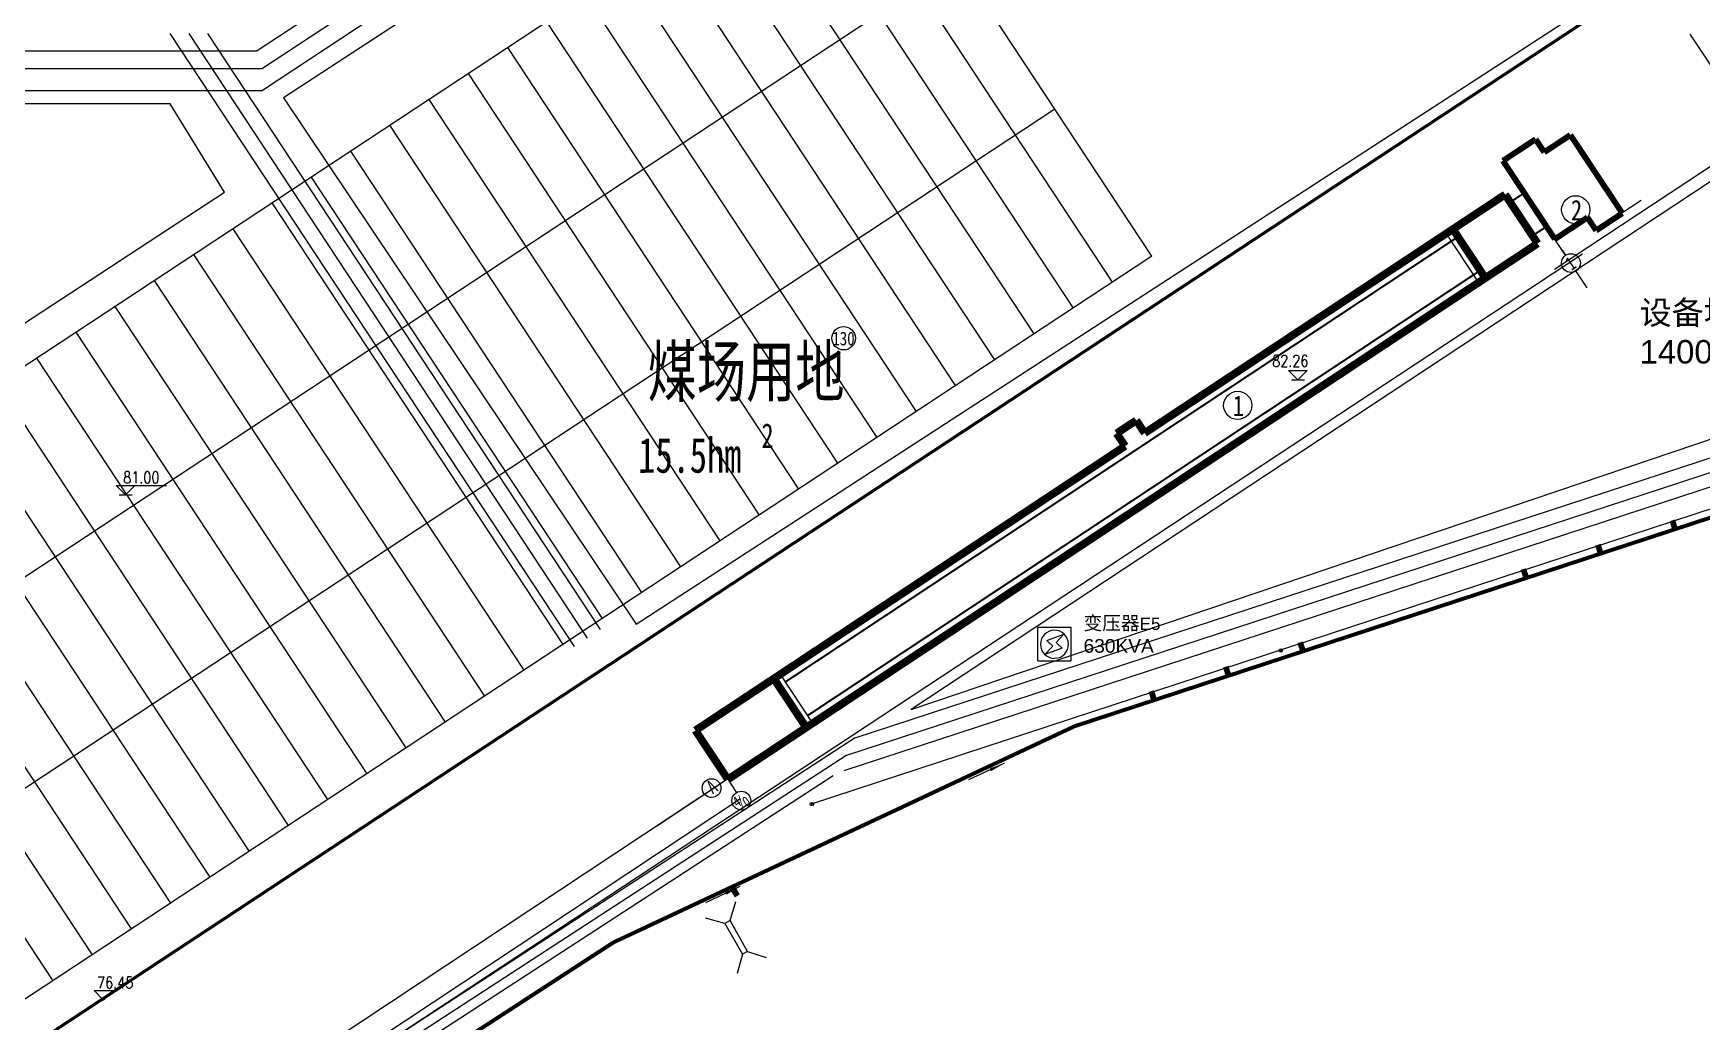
# Model space of a CAD drawing. Extents: x 532522 to 2902776, y -101917278 to 111238625.
# Drawn here: x 2901672.2 to 2902098.2, y 2548591.9 to 2548844.2 of the extents above; entities that cross this region are included whole.
import ezdxf
from ezdxf.enums import TextEntityAlignment as Align

# ---------------------------------------------------------------- set-up
doc = ezdxf.new("R2010")
doc.units = 0
doc.header["$LTSCALE"] = 1000
doc.header["$MEASUREMENT"] = 0
for name, pattern in [('CEN01', [82, 80, -1, 0, -1]), ('DASH', [0.35, 0.25, -0.1]), ('DASHDOT', [1, 0.5, -0.25, 0, -0.25]), ('DASHED', [19.05, 12.7, -6.35]), ('DASHED2', [9.525, 6.35, -3.175]), ('X5', [3, 2, -1])]:
    doc.linetypes.add(name, pattern=pattern)
doc.layers.get('0').update_dxf_attribs({"linetype": 'CONTINUOUS'})
for name, color, linetype in [('#1力能', 7, 'CONTINUOUS'), ('1', 7, 'CONTINUOUS'), ('15', 7, 'CONTINUOUS'), ('8', 7, 'CONTINUOUS'), ('DLSS', 4, 'CONTINUOUS'), ('NEW围墙', 6, 'CONTINUOUS'), ('NEW字', 2, 'CONTINUOUS'), ('NEW道路', 4, 'CONTINUOUS'), ('PUB_DIM', 3, 'CONTINUOUS'), ('施工临建布置', 7, 'CONTINUOUS'), ('道路', 5, 'CONTINUOUS'), ('铁路线', 7, 'CONTINUOUS'), ('高压线', 80, 'CONTINUOUS')]:
    doc.layers.add(name, color=color, linetype=linetype)
doc.styles.add('DIM_FONT', font='SIMPLEX.shx', dxfattribs={"width": 0.8})
doc.styles.add('GEDITXT', font='', dxfattribs={"height": 0.2})
doc.styles.add('HZ1', font='', dxfattribs={"width": 0.72})
doc.styles.get("Standard").update_dxf_attribs({"font": '', "width": 1.1})
doc.styles.get('GEDITXT').set_extended_font_data('SimSun')
doc.styles.get('HZ1').set_extended_font_data('SimSun')
doc.styles.get('Standard').set_extended_font_data('SimSun')

# ---------------------------------------------------------------- blocks, each defined once
blk = doc.blocks.new('_ARROW')
blk.add_solid([(0, 0), (-1, 0.1), (-1, -0.1)])

msp = doc.modelspace()

# ---------------------------------------------------------------- linework, layer by layer
at = {"layer": '#1力能', "color": 1, "linetype": 'Continuous'}
for p, q in [((2901937.16, 2548692.45), (2901928.67, 2548692.45)), ((2901928.67, 2548683.96), (2901928.67, 2548692.45)), ((2901930.95, 2548689.16), (2901935.34, 2548690.83)), ((2901930.95, 2548689.16), (2901932.49, 2548687.75)), ((2901935.34, 2548690.83), (2901933.33, 2548688.66)), ((2901937.16, 2548683.96), (2901937.16, 2548692.45)), ((2901932.49, 2548687.75), (2901930.48, 2548685.57)), ((2901934.87, 2548687.24), (2901930.48, 2548685.57)), ((2901934.87, 2548687.24), (2901933.33, 2548688.66)), ((2901928.67, 2548683.96), (2901937.16, 2548683.96))]:
    msp.add_line(p, q, dxfattribs=at)
msp.add_arc((2901932.91, 2548688.2), 3.58, 271.9749, 270, dxfattribs=at)
at = {"layer": '1', "color": 7, "linetype": 'Continuous'}
for p, q in [((2901883.46, 2548899.96), (2901592.92, 2548708.42)), ((2901957.77, 2548787.25), (2901883.46, 2548899.96)), ((2901947.75, 2548780.64), (2901873.45, 2548893.36)), ((2901937.73, 2548774.04), (2901863.43, 2548886.75)), ((2901927.71, 2548767.44), (2901853.41, 2548880.15)), ((2901917.69, 2548760.83), (2901843.39, 2548873.54)), ((2901907.67, 2548754.23), (2901833.37, 2548866.94)), ((2901908.23, 2548862.39), (2901617.69, 2548670.85)), ((2901897.66, 2548747.62), (2901823.35, 2548860.33)), ((2901887.64, 2548741.02), (2901813.33, 2548853.73)), ((2901877.62, 2548734.41), (2901803.31, 2548847.12)), ((2901867.6, 2548727.81), (2901793.3, 2548840.52)), ((2901857.58, 2548721.2), (2901783.28, 2548833.91)), ((2901847.56, 2548714.6), (2901773.26, 2548827.31)), ((2901933, 2548824.82), (2901642.45, 2548633.28)), ((2901837.54, 2548707.99), (2901763.24, 2548820.7)), ((2901827.52, 2548701.39), (2901753.22, 2548814.1)), ((2901817.5, 2548694.78), (2901743.2, 2548807.49)), ((2901807.49, 2548688.18), (2901733.18, 2548800.89)), ((2901797.47, 2548681.57), (2901723.16, 2548794.29)), ((2901957.77, 2548787.25), (2901667.22, 2548595.71)), ((2901787.45, 2548674.97), (2901713.14, 2548787.68)), ((2901777.43, 2548668.36), (2901703.13, 2548781.08)), ((2901767.41, 2548661.76), (2901693.11, 2548774.47)), ((2901757.39, 2548655.15), (2901683.09, 2548767.87)), ((2901747.37, 2548648.55), (2901673.07, 2548761.26)), ((2901737.35, 2548641.94), (2901663.05, 2548754.66)), ((2901727.34, 2548635.34), (2901653.03, 2548748.05)), ((2901717.32, 2548628.74), (2901643.01, 2548741.45)), ((2901707.3, 2548622.13), (2901632.99, 2548734.84)), ((2901697.28, 2548615.53), (2901622.98, 2548728.24)), ((2901687.26, 2548608.92), (2901612.96, 2548721.63)), ((2901677.24, 2548602.32), (2901602.94, 2548715.03))]:
    msp.add_line(p, q, dxfattribs=at)
at = {"layer": '1', "color": 7, "linetype": 'DASH', "ltscale": 5000}
for p, q in [((2901707.05, 2548844.16), (2901810.26, 2548687.61)), ((2901711.85, 2548844.16), (2901813.6, 2548689.81)), ((2901716.64, 2548844.16), (2901816.94, 2548692.01))]:
    msp.add_line(p, q, dxfattribs=at)
at = {"layer": '1', "color": 7, "linetype": 'Continuous', "extrusion": (0.000184419, -0.049437, 0.998777)}
for p, q in [((2902060.61, 2548783.95, 0.32), (2902150.84, 2548843.65, 3.26)), ((2902095.18, 2548843.98, 2.91), (2902100.42, 2548836.05, 2.89)), ((2901639.53, 2548514.93, -12.92), (2901849.44, 2548653.82, -6.08)), ((2901717.17, 2548559.11, -10.74), (2901852.75, 2548648.82, -6.33))]:
    msp.add_line(p, q, dxfattribs=at)
at = {"layer": '1', "linetype": 'Continuous'}
msp.add_line((2901499.82, 2548835.16), (2901730.66, 2548835.16), dxfattribs=at)
at = {"layer": '1', "color": 6, "linetype": 'Continuous'}
msp.add_lwpolyline([(2902168.51, 2548851.3), (2901896.32, 2548671.52), (2901896.32, 2548671.52), (2902214.47, 2548779.12)], close=True, dxfattribs=at)
at = {"layer": '1', "color": 1, "linetype": 'Continuous', "extrusion": (0.000184419, -0.049437, 0.998777), "const_width": 1, "elevation": -125468.16}
for points in [[(2911425.31, 2534720.86), (2911729.27, 2534819.44)], [(2911130.56, 2534551.89), (2911307.37, 2534666.06)]]:
    msp.add_lwpolyline(points, dxfattribs=at)
at = {"layer": '1', "color": 3, "linetype": 'Continuous', "extrusion": (0.000184419, -0.049437, 0.998777), "const_width": 1.5, "elevation": -125468.16, "flags": 128}
for points in [[(2911578.11, 2534772.89), (2911578.81, 2534770.72)], [(2911559.08, 2534766.74), (2911559.78, 2534764.56)], [(2911540.05, 2534760.58), (2911540.76, 2534758.4)], [(2911482.97, 2534742.1), (2911483.67, 2534739.92)], [(2911463.94, 2534735.94), (2911464.64, 2534733.76)], [(2911444.91, 2534729.78), (2911445.62, 2534727.6)], [(2911337.79, 2534679.9), (2911339.03, 2534677.82)]]:
    msp.add_lwpolyline(points, dxfattribs=at)
at = {"layer": '15', "color": 7, "extrusion": (0.000184419, -0.049437, 0.998777)}
for centre, radius in [((2911553.75, 2534852.39, -125468.08), 3.6), ((2911552.48, 2534838.77, -125468.11), 2.4), ((2911467.26, 2534802.72, -125468.08), 3.6), ((2911332.55, 2534705.39, -125468.11), 2.4), ((2911340.13, 2534702.17, -125468.11), 2.4)]:
    msp.add_circle(centre, radius, dxfattribs=at)
at = {"layer": '15', "color": 3, "extrusion": (0.000184419, -0.049437, 0.998777)}
msp.add_circle((2911366.69, 2534820.25, -125468.17), 3, dxfattribs=at)
at = {"layer": 'DLSS', "linetype": 'Continuous', "extrusion": (0.000184419, -0.049437, 0.998777)}
for p, q in [((2901850.08, 2548617.69, -89.5), (2901851.55, 2548622.58, -89.26)), ((2901850.08, 2548617.69, -89.5), (2901851.55, 2548622.58, -89.26)), ((2901848.77, 2548616.93, -89.54), (2901843.83, 2548618.27, -89.47)), ((2901848.77, 2548616.93, -89.54), (2901843.83, 2548618.27, -89.47)), ((2901850.08, 2548617.69, -89.5), (2901848.77, 2548616.93, -89.54)), ((2901850.08, 2548617.69, -89.5), (2901848.77, 2548616.93, -89.54)), ((2901853.26, 2548609.08, -89.93), (2901851.91, 2548604.14, -90.17)), ((2901853.26, 2548609.08, -89.93), (2901851.91, 2548604.14, -90.17)), ((2901854.49, 2548609.75, -89.89), (2901853.26, 2548609.08, -89.93)), ((2901854.49, 2548609.75, -89.89), (2901853.26, 2548609.08, -89.93)), ((2901854.49, 2548609.75, -89.89), (2901859.28, 2548608.21, -89.97)), ((2901854.49, 2548609.75, -89.89), (2901859.28, 2548608.21, -89.97))]:
    msp.add_line(p, q, dxfattribs=at)
at = {"layer": 'DLSS', "linetype": 'X5', "extrusion": (0.000184419, -0.049437, 0.998777)}
for p, q in [((2901848.77, 2548616.93, -89.54), (2901853.26, 2548609.08, -89.93)), ((2901848.77, 2548616.93, -89.54), (2901853.26, 2548609.08, -89.93)), ((2901854.49, 2548609.75, -89.89), (2901850.08, 2548617.69, -89.5)), ((2901854.49, 2548609.75, -89.89), (2901850.08, 2548617.69, -89.5))]:
    msp.add_line(p, q, dxfattribs=at)
at = {"layer": 'NEW围墙', "color": 1, "linetype": 'Continuous', "extrusion": (0.000184419, -0.049437, 0.998777), "const_width": 1, "elevation": -125468.16, "flags": 128}
msp.add_lwpolyline([(2911307.37, 2534666.06), (2911425.31, 2534720.86)], dxfattribs=at)
at = {"layer": 'NEW字', "color": 7, "extrusion": (0.000184419, -0.049437, 0.998777)}
for p, q in [((2901992.64, 2548758.14, -1.22), (2901997.44, 2548758.14, -1.22)), ((2901995.04, 2548755.74, -1.34), (2901992.64, 2548758.14, -1.22)), ((2901997.44, 2548758.14, -1.22), (2901995.04, 2548755.74, -1.34)), ((2901993.43, 2548755.74, -1.34), (2901996.76, 2548755.74, -1.34)), ((2901687.67, 2548599.79, 0.12), (2901692.47, 2548599.79, 0.12)), ((2901690.07, 2548597.4), (2901687.67, 2548599.79, 0.12)), ((2901692.47, 2548599.79, 0.12), (2901690.07, 2548597.4))]:
    msp.add_line(p, q, dxfattribs=at)
at = {"layer": 'NEW字', "extrusion": (0.000184419, -0.049437, 0.998777)}
for p, q in [((2901693.3, 2548728.75, -2.62), (2901698.1, 2548728.75, -2.62)), ((2901695.7, 2548726.35, -2.74), (2901693.3, 2548728.75, -2.62)), ((2901695.7, 2548728.75, -2.62), (2901706.17, 2548728.75, -2.62)), ((2901698.1, 2548728.75, -2.62), (2901695.7, 2548726.35, -2.74)), ((2901694.09, 2548726.35, -2.74), (2901697.42, 2548726.35, -2.74))]:
    msp.add_line(p, q, dxfattribs=at)
at = {"layer": 'NEW道路', "color": 4, "linetype": 'Continuous', "ltscale": 2}
for p, q in [((2901914.5, 2548956.35), (2901730.66, 2548835.16)), ((2901914.5, 2548950.8), (2901730.66, 2548829.6))]:
    msp.add_line(p, q, dxfattribs=at)
at = {"layer": 'NEW道路', "color": 4, "linetype": 'DASHDOT', "lineweight": 60, "ltscale": 10}
msp.add_line((2901598.12, 2548537.25), (2902140.02, 2548894.49), dxfattribs=at)
at = {"layer": 'NEW道路', "color": 4, "linetype": 'DASHDOT'}
msp.add_line((2901650.25, 2548512.7), (2902169.18, 2548854.8), dxfattribs=at)
at = {"layer": 'NEW道路', "color": 4, "linetype": 'Continuous', "extrusion": (0.000184419, -0.049437, 0.998777)}
msp.add_line((2901280.42, 2548829.6), (2901730.66, 2548829.6), dxfattribs=at)
at = {"layer": 'PUB_DIM', "color": 2, "linetype": 'Continuous', "extrusion": (0.000184419, -0.049437, 0.998777), "elevation": -125468.16, "flags": 128}
for points in [[(2911407.38, 2534711.45), (2911398.15, 2534707.27)], [(2911339.71, 2534680.18), (2911330.91, 2534676.11)]]:
    msp.add_lwpolyline(points, dxfattribs=at)
at = {"layer": '施工临建布置', "color": 6, "linetype": 'Continuous', "flags": 128}
msp.add_lwpolyline([(2902135.52, 2548894.04), (2902098.71, 2548948.98), (2901921.74, 2548948.88), (2901736.07, 2548827.71), (2901826.13, 2548693.34)], close=True, dxfattribs=at)
at = {"layer": '施工临建布置', "color": 6, "linetype": 'Continuous'}
msp.add_lwpolyline([(2901707.12, 2548826.21), (2901502.17, 2548826.21), (2901578.99, 2548710.7), (2901720.97, 2548803.63)], close=True, dxfattribs=at)
at = {"layer": '道路', "color": 4, "linetype": 'DASHDOT', "ltscale": 5}
for p in [(2901916.91, 2548963.34), (2901384.12, 2548839.66)]:
    msp.add_line(p, (2901729.31, 2548839.66), dxfattribs=at)
at = {"layer": '道路', "color": 4, "linetype": 'DASH', "extrusion": (0.000184419, -0.049437, 0.998777)}
for q in [(2902223.5, 2548772.4), (2901651.7, 2548511.55, -13.36)]:
    msp.add_line((2901879.87, 2548659.91, -6.06), q, dxfattribs=at)
at = {"layer": '道路', "color": 4, "linetype": 'Continuous', "extrusion": (0.000184419, -0.049437, 0.998777)}
for p, q in [((2901879.2, 2548656.01, -6.26), (2902214.38, 2548765.74, -0.89)), ((2901882.04, 2548664.3, -5.85), (2902199.11, 2548768.1, -0.77)), ((2901882.04, 2548664.3, -5.85), (2901650.36, 2548513.66, -13.26)), ((2901876.39, 2548654.66, -6.32), (2901653.03, 2548509.43, -13.47))]:
    msp.add_line(p, q, dxfattribs=at)
at = {"layer": '铁路线', "color": 7, "linetype": 'Continuous', "extrusion": (0.000184419, -0.049437, 0.998777)}
for p, q in [((2902077.82, 2548798.33, 1.03), (2902082.7, 2548801.56, 1.19)), ((2902041.19, 2548780.68, 0.16), (2902032.9, 2548793.17, 0.78)), ((2902063.36, 2548787.58, 0.5), (2902060.61, 2548791.73, 0.71)), ((2901871.12, 2548668.16, -5.38), (2901862.83, 2548680.65, -4.76)), ((2901849.44, 2548653.82, -6.08), (2901851.67, 2548650.45, -6.25))]:
    msp.add_line(p, q, dxfattribs=at)
at = {"layer": '铁路线', "color": 1, "linetype": 'Continuous', "extrusion": (0.000184419, -0.049437, 0.998777)}
for p, q in [((2902062.54, 2548788.82, 0.56), (2902063.36, 2548787.58, 0.5)), ((2902068.89, 2548779.24, 0.09), (2902066.01, 2548783.58, 0.3)), ((2901831.34, 2548641.84, -6.67), (2901846.8, 2548652.07, -6.17))]:
    msp.add_line(p, q, dxfattribs=at)
at = {"layer": '铁路线', "color": 7, "linetype": 'Continuous', "extrusion": (0.000184419, -0.049437, 0.998777), "elevation": -125467.89, "flags": 128}
for points, const_width in [([(2911535.22, 2534864.98), (2911543.57, 2534870.47)], 1.5), ([(2911543.57, 2534870.47), (2911545.77, 2534867.13)], 1.5), ([(2911545.77, 2534867.13), (2911552.46, 2534871.52)], 1.5), ([(2911552.46, 2534871.52), (2911565.64, 2534851.47)], 1.5), ([(2911535.22, 2534864.98), (2911548.4, 2534844.92)], 1.5), ([(2911443.48, 2534795.73), (2911535.74, 2534856.35)], 2), ([(2911543.98, 2534843.82), (2911535.74, 2534856.35)], 2), ([(2911548.4, 2534844.92), (2911556.75, 2534850.42)], 1.5), ([(2911556.75, 2534850.42), (2911558.95, 2534847.07)], 1.5), ([(2911558.95, 2534847.07), (2911565.64, 2534851.47)], 1.5), ([(2911336.72, 2534707.63), (2911543.98, 2534843.82)], 2), ([(2911530.61, 2534835.03), (2911522.37, 2534847.57)], 2), ([(2911436.32, 2534795.69), (2911441.34, 2534798.99)], 2), ([(2911443.48, 2534795.73), (2911441.34, 2534798.99)], 2), ([(2911438.46, 2534792.43), (2911436.32, 2534795.69)], 2), ([(2911328.48, 2534720.16), (2911438.46, 2534792.43)], 2), ([(2911356.78, 2534720.81), (2911348.54, 2534733.34)], 2), ([(2911336.72, 2534707.63), (2911328.48, 2534720.16)], 2)]:
    msp.add_lwpolyline(points, dxfattribs=dict(at, const_width=const_width))
at = {"layer": '铁路线', "color": 1, "linetype": 'DASHED', "extrusion": (0.000184419, -0.049437, 0.998777), "const_width": 0.5, "elevation": -125467.89, "flags": 128}
for points in [[(2911537.03, 2534854.39), (2911540.63, 2534856.75)], [(2911542.69, 2534845.78), (2911546.28, 2534848.14)]]:
    msp.add_lwpolyline(points, dxfattribs=at)
at = {"layer": '铁路线', "color": 7, "linetype": 'DASHED', "extrusion": (0.000184419, -0.049437, 0.998777), "const_width": 0.5, "elevation": -125467.89, "flags": 128}
for points in [[(2911351.5, 2534732.48), (2911523.66, 2534845.6)], [(2911357.16, 2534723.87), (2911529.32, 2534836.99)]]:
    msp.add_lwpolyline(points, dxfattribs=at)
at = {"layer": '高压线', "color": 5, "linetype": 'Continuous', "extrusion": (0.000184419, -0.049437, 0.998777)}
msp.add_line((2901870.87, 2548647.5, -6.67), (2902221.56, 2548762.54, -1.05), dxfattribs=at)
for centre, radius in [((2911478.01, 2534740.01, -125468.16), 0.45), ((2911478.01, 2534740.01, -125468.16), 0.15), ((2911358.13, 2534701.21, -125468.16), 0.45), ((2911358.13, 2534701.21, -125468.16), 0.15)]:
    msp.add_circle(centre, radius, dxfattribs=at)

# ---------------------------------------------------------------- block references
at = {"layer": 'PUB_DIM', "color": 2, "linetype": 'Continuous', "extrusion": (0.000184419, -0.049437, 0.998777), "xscale": 4, "yscale": 4, "zscale": 4}
for p, rotation in [((2911407.38, 2534711.45, -125468.16), 24.37386758492719), ((2911339.71, 2534680.18, -125468.16), 24.85746271092719)]:
    msp.add_blockref('_ARROW', p, dxfattribs=dict(at, rotation=rotation))

# ---------------------------------------------------------------- texts
at = {"layer": '#1力能', "color": 6, "linetype": 'CEN01', "lineweight": 35, "insert": (2901940.34, 2548695.38), "char_height": 3.4986, "width": 21.3448, "attachment_point": 1}
msp.add_mtext('{\\fKaiTi_GB2312|b0|i0|c134|p49;\\C1;变压器\\fArial|b0|i0|c0|p34;\\H0.8929x;E5\\P\\H1.12x;630KVA}', dxfattribs=at)
at = {"layer": '15', "color": 7, "linetype": 'Continuous', "extrusion": (0.000184419, -0.049437, 0.998777), "style": 'GEDITXT', "width": 0.799859}
for s, height, rotation, p in [('2', 5.25, 359.7865, (2911552.53, 2534854.91, -125468.17)), ('1', 3.5, 33.7865, (2911550.61, 2534839.64, -125468.17)), ('1', 5.25, 359.7865, (2911466.03, 2534805.24, -125468.17)), ('A', 3.5, 33.7865, (2911330.88, 2534706.67, -125468.17)), ('4', 2.8, 33.7865, (2911337.55, 2534702.6, -125468.16)), ('/', 2.8, 33.7865, (2911338.51, 2534702.69, -125468.16)), ('0', 2.8, 33.7865, (2911340, 2534702.68, -125468.16))]:
    msp.add_text(s, height=height, rotation=rotation, dxfattribs=at).set_placement(p, align=Align.TOP_LEFT)
at = {"layer": '15', "color": 3, "linetype": 'Continuous', "extrusion": (0.000184419, -0.049437, 0.998777), "style": 'GEDITXT', "width": 0.799859}
msp.add_text('130', height=3.5, rotation=359.7865, dxfattribs=at).set_placement((2911363.81, 2534821.94, -125468.17), align=Align.TOP_LEFT)
at = {"layer": '8', "color": 1, "linetype": 'Continuous', "extrusion": (0.000184419, -0.049437, 0.998777), "style": 'HZ1', "width": 0.72}
for s, height, p in [('煤场用地', 12.8, (2911316.6, 2534805.52, -125468.16)), ('2', 6.27, (2911345.63, 2534796.09, -125391.81)), ('15.5hm', 8.96, (2911314.13, 2534789.82, -125391.82))]:
    msp.add_text(s, height=height, rotation=359.8866, dxfattribs=at).set_placement(p)
at = {"layer": 'NEW字', "color": 7, "extrusion": (0.000184419, -0.049437, 0.998777), "style": 'DIM_FONT', "width": 0.8}
for s, p in [('82.26', (2911480.73, 2534814.02, -125468.16)), ('76.45', (2911180.1, 2534656.71, -125459.05))]:
    msp.add_text(s, height=3, rotation=359.7866, dxfattribs=at).set_placement(p, align=Align.MIDDLE)
at = {"layer": 'NEW字', "extrusion": (0.000184419, -0.049437, 0.998777), "style": 'DIM_FONT', "width": 0.8}
msp.add_text('81.00', height=3, rotation=359.7866, dxfattribs=at).set_placement((2911187.24, 2534785.35, -125468.16), align=Align.MIDDLE)
at = {"layer": '施工临建布置', "color": 6, "linetype": 'DASHED2', "insert": (2902082.32, 2548775.88, 0.17), "char_height": 6, "width": 57.5743, "attachment_point": 1}
msp.add_mtext('{\\fKaiTi_GB2312|b0|i0|c134|p49;设备堆放场一\\fArial|b0|i0|c0|p32;14000m2}', dxfattribs=at)

doc.saveas('drawing.dxf')
